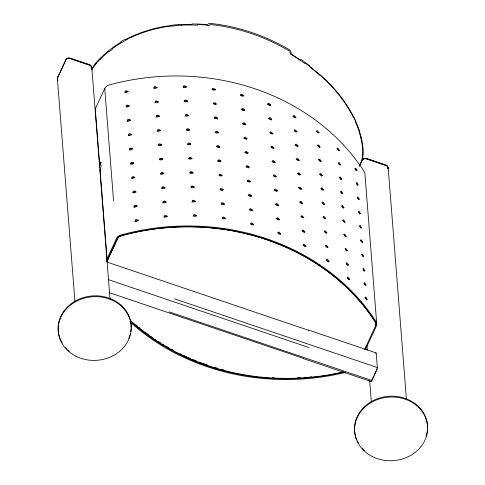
<?xml version="1.0" encoding="UTF-8"?>
<svg xmlns="http://www.w3.org/2000/svg" width="485" height="485" viewBox="0 0 485 485"><rect width="100%" height="100%" fill="white"/><g stroke="black" fill="none" stroke-linecap="round" stroke-linejoin="round"><path stroke-width="0.73" d="M357.421 185.537L357.233 184.737M359.67 214.164L359.646 213.83M364.174 271.406L363.01 268.999M366.43 300.027L366.405 299.694M99.37 167.204L100.328 163.542L101.11 162.323M319.524 147.707L318.918 146.44L317.517 145.397M321.779 176.328L320.949 174.824L319.324 174.036M324.029 204.949L323.204 203.451L321.834 202.597M326.284 233.57L325.671 232.309L324.277 231.26M328.533 262.191L327.708 260.694L326.187 259.851M271.345 120.11L270.369 118.807L268.423 118.449M276.22 218.899L277.371 218.577L279.202 219.96M244.44 110.792L243.112 109.477L241.275 109.61M246.695 139.419L245.665 138.219L243.743 138.001M248.944 168.04C248.847 166.834 246.38 165.864 245.768 167.01M251.2 196.661L250.169 195.467L248.114 195.346M253.449 225.282L252.424 224.088L250.502 223.87M158.189 102.559C157.922 101.226 155.467 101.498 154.867 102.511M162.693 159.801C162.427 158.468 159.971 158.74 159.371 159.753M164.942 188.422C164.682 187.089 162.226 187.368 161.62 188.374M217.401 119.013C217.213 117.758 214.94 117.285 214.127 118.201M219.656 147.634L218.596 146.555L216.462 146.682M224.161 204.876C223.973 203.621 221.694 203.148 220.887 204.064M186.264 130.295L187.543 129.519L189.58 130.229M188.513 158.916L189.799 158.14L191.836 158.856M215.237 132.672C215.789 131.496 218.111 132.065 218.547 133.163M221.997 218.541C222.548 217.359 224.87 217.929 225.307 219.026M376.912 368.715L376.548 369.903M107.846 259.045L107.064 258.784L100.086 170.156L101.044 166.494L100.722 162.366A2.813 0.612 -71.3 0 0 99.146 164.257M126.027 106.876L127.591 105.882L129.259 106.215M128.276 135.497L130.174 134.448L131.556 134.994M130.532 164.118L131.768 163.209L133.66 163.324M131.659 178.431L133.223 177.437L134.891 177.771M132.787 192.745L134.678 191.696L136.061 192.242M135.036 221.366L136.928 220.317L138.316 220.863M58.242 76.606L59.503 73.896M60.134 72.544L65.808 60.352A3.377 2.94 -4.5 0 1 66.118 59.837M91.665 68.803L94.969 64.008M91.865 69.961L92.799 67.948L96.454 63.317M376.736 323.889L364.932 173.897A6.469 5.632 -4.5 0 0 364.132 171.502A220.475 192.084 -4.5 0 0 108.882 85.081A6.469 5.632 -4.5 0 0 104.736 88.434L95.26 108.792L99.546 163.275L100.328 163.542M106.433 260.142L116.539 238.42A6.469 5.632 -4.5 0 1 120.686 235.073A220.475 192.084 -4.5 0 1 375.942 321.494A6.469 5.632 -4.5 0 1 376.263 326.356L365.526 349.43M106.894 261.082L117.322 238.687A5.626 4.898 -4.5 0 1 120.929 235.771A219.632 191.345 -4.5 0 1 375.202 321.864A5.626 4.898 -4.5 0 1 375.487 326.09M107.191 260.59L117.57 238.28L118.655 236.916M106.906 261.676L117.606 238.693L119.043 236.88L121.232 235.777A220.469 192.078 -4.5 0 1 375.226 321.767L375.93 323.853L375.523 326.011L364.508 349.673M359.106 165.882C364.235 158.28 362.835 148.786 361.458 140.274M359.252 166.391C365.211 157.492 363.186 146.331 361.095 136.534M361.258 162.73L362.204 160.699A3.377 2.94 -4.5 0 1 362.513 160.183M373.42 376.615L371.692 380.276M374.044 375.269L375.923 371.243M370.964 381.252A2.249 0.485 -71.3 0 0 371.904 380.519L376.59 370.449A2.249 0.485 -71.3 0 0 377.354 367.521L376.227 353.207A2.249 0.485 -71.3 0 0 375.62 353.322M96.339 63.444L96.23 63.577M157.116 131.132L158.377 130.368L160.311 130.707M163.875 217.001L165.136 216.237L167.064 216.571M95.703 63.117L97.57 60.989A52.677 31.798 -45.4 0 1 99.286 59.218L105.542 53.204A69.337 46.76 -45.7 0 1 107.494 51.604L114.072 46.578L121.05 42.098M184.027 101.51C184.676 100.486 187.501 100.668 187.277 102.086M193.036 215.995L194.637 215.382L196.34 216.098M194.03 187.956C194.249 186.555 191.66 186.434 190.866 187.222M217.51 161.135L219.414 160.771L220.796 161.784M242.403 123.924L244.24 123.784L245.58 124.948M244.658 152.545L246.495 152.405L247.835 153.569M249.163 209.787L251 209.647L252.339 210.817M158.322 145.282L160.177 144.621L161.584 145.324M98.067 61.474L100.225 59.176M182.984 87.045L184.84 86.609L186.246 87.464M187.489 144.294L189.344 143.851L190.75 144.706M189.738 172.915L191.593 172.472L193.006 173.333M101.905 57.491L108.737 51.422M211.957 89.44L213.782 89.216L215.122 90.058M112.368 48.627L119.098 44.044L127.052 39.497M271.8 161.384L273.467 161.584L274.698 162.711M275.183 204.318L276.844 204.512L278.117 205.822M292.685 116.188L294.225 116.582L295.407 118.025M296.062 159.122L297.608 159.51L298.748 160.777M299.445 202.057L300.985 202.445L302.167 203.894M125.433 39.631C139.607 32.052 155.273 27.469 171.187 25.462M119.013 236.468L121.201 235.358M213.285 103.657C215.201 105.845 218.183 102.935 214.406 102.705C211.139 103.748 215.813 102.959 216.292 104.542M219.984 189.496L221.972 189.483L223.052 190.405M130.895 37.581C142.529 32.04 155.03 28.415 167.755 26.469M240.36 95.072L242.288 95.29L243.331 96.327M247.12 180.935L249.041 181.154L250.084 182.19M219.056 175.091L220.845 175.176L221.881 175.928M267.423 104.057L268.963 104.336L270.193 105.469M270.806 146.985L272.625 147.428L273.613 148.58M274.183 189.92L275.722 190.205L276.953 191.339M295.056 144.742L296.741 145.391L297.663 146.646M298.433 187.677L299.857 188.131L301.003 189.399M302.943 244.919L304.362 245.38L305.508 246.647M176.534 25.39L181.669 24.996M269.86 132.629L271.497 133.12L272.449 134.09M273.243 175.564L274.874 176.049L275.868 177.201M277.747 232.806L279.384 233.297L280.372 234.443M294.098 130.404L295.614 131.083L296.499 132.156M297.481 173.339L298.996 174.012L299.912 175.273M300.858 216.268L302.373 216.947L303.252 218.026M301.985 230.581L303.501 231.26L304.422 232.515M207.01 25.02L208.411 25.153M208.586 25.608L209.896 25.747M318.457 159.668L319.821 160.517L320.621 161.687M325.217 245.531L326.581 246.38L327.381 247.55M70.204 58.661L89.446 65.172M366.599 159.007L385.842 165.524M100.086 170.156L100.868 170.423M366.011 346.454L366.787 346.714M308.533 330.042L376.13 352.928M107.258 262.142L308.63 330.321M174.558 298.857L377.354 367.521M108.331 279.627L308.987 347.563M169.107 311.861L371.904 380.519M109.107 292.594L303.367 358.366M303.464 358.645L371.061 381.531M336.893 148.598L338.718 150.641M343.653 234.461L344.841 235.467L345.581 236.904M316.39 131.083L318.372 133.066M320.9 188.325L322.877 190.308M323.149 216.953L325.126 218.929M339.306 177.28L341.076 179.662M342.689 220.214L344.423 222.409M346.066 263.143L347.836 265.525M289.684 52.368L290.873 53.071M290.757 53.429L292.006 54.187M338.366 163.075L339.918 165.161M340.615 191.696L342.167 193.782M341.743 206.01L343.325 208.283M345.12 248.944L346.672 251.03M347.375 277.565L348.927 279.651M354.808 168.519L356.111 170.429M361.561 254.382L362.865 256.292M364.944 297.317L366.339 299.475M320.233 75.157C333.504 87.13 345.174 101.104 353.268 117.109M325.405 79.467C340.506 94.181 353.426 111.811 359.852 132.084M317.972 145.276L319.597 146.858M357.209 197.268L358.082 198.474M360.591 240.202L361.834 242.233M363.968 283.131L365.278 285.386M356.251 183.136L357.105 184.458M359.627 226.065L360.773 228.144M128.131 91.901C127.27 91.059 124.936 91.586 124.924 92.896M130.386 120.529C129.525 119.68 127.191 120.207 127.179 121.517M132.641 149.15C131.774 148.301 129.44 148.828 129.428 150.138M137.146 206.392C136.279 205.543 133.951 206.07 133.939 207.386M358.688 211.981L359.585 213.612M358.233 198.765L358.518 199.523M355.493 121.814L358.597 129.695L360.907 137.716M157.079 88.082C156.528 86.93 153.787 87.161 153.763 88.531M159.329 116.703C158.783 115.551 156.043 115.782 156.018 117.152M163.833 173.945C163.287 172.793 160.547 173.03 160.523 174.394M166.088 202.566C165.543 201.414 162.796 201.651 162.772 203.015M188.501 116.085C188.047 114.933 185.258 114.751 185.179 116.151M195.255 201.954C194.8 200.802 192.012 200.614 191.939 202.015M388.23 168.21L406.424 399.361M366.909 345.69L367.266 350.225M369.643 380.44L371.31 401.592M104.736 88.434L113.587 200.923M91.835 67.864L110.028 299.015M57.375 78.4L74.914 301.246M311.315 376.754A220.469 192.078 -4.5 0 1 309.866 376.893M306.235 377.203A220.469 192.078 -4.5 0 1 304.78 377.312M300.421 377.591A220.469 192.078 -4.5 0 1 297.463 377.736M273.976 377.657A220.469 192.078 -4.5 0 1 272.54 377.585M223.785 369.946A220.469 192.078 -4.5 0 1 221.675 369.388M216.783 368A220.469 192.078 -4.5 0 1 214.697 367.375M207.798 365.156A220.469 192.078 -4.5 0 1 198.977 361.974M196.298 360.925A220.469 192.078 -4.5 0 1 192.975 359.573M190.338 358.451A220.469 192.078 -4.5 0 1 188.374 357.597M187.071 357.015A220.469 192.078 -4.5 0 1 183.191 355.226M181.905 354.614A220.469 192.078 -4.5 0 1 179.996 353.686M173.09 350.134A220.469 192.078 -4.5 0 1 171.854 349.467M168.792 347.769A220.469 192.078 -4.5 0 1 165.761 346.023M163.821 344.871A220.469 192.078 -4.5 0 1 162.53 344.095M160.614 342.913A220.469 192.078 -4.5 0 1 158.71 341.713M156.831 340.494A220.469 192.078 -4.5 0 1 154.97 339.27M153.739 338.439A220.469 192.078 -4.5 0 1 150.689 336.329M148.895 335.05A220.469 192.078 -4.5 0 1 144.766 332.001M143.008 330.649A220.469 192.078 -4.5 0 1 141.826 329.721M140.056 328.315A220.469 192.078 -4.5 0 1 138.886 327.369M137.152 325.932A220.469 192.078 -4.5 0 1 136.006 324.968M343.525 371.886A220.469 192.078 -4.5 0 1 130.429 320.439M156.352 228.411A220.469 192.078 -4.5 0 1 158.522 228.15M161.414 227.829A220.469 192.078 -4.5 0 1 163.59 227.617M167.222 227.295A220.469 192.078 -4.5 0 1 168.677 227.18M173.763 226.847A220.469 192.078 -4.5 0 1 175.982 226.737M200.202 226.78A220.469 192.078 -4.5 0 1 201.639 226.859M207.416 227.247A220.469 192.078 -4.5 0 1 209.581 227.429M212.466 227.695A220.469 192.078 -4.5 0 1 215.358 228.005M216.801 228.168A220.469 192.078 -4.5 0 1 218.244 228.338M224.009 229.12A220.469 192.078 -4.5 0 1 225.452 229.332M227.604 229.672A220.469 192.078 -4.5 0 1 229.041 229.914M230.478 230.157A220.469 192.078 -4.5 0 1 231.915 230.411M233.346 230.672A220.469 192.078 -4.5 0 1 236.207 231.224M237.638 231.515A220.469 192.078 -4.5 0 1 239.063 231.812M246.871 233.594A220.469 192.078 -4.5 0 1 254.607 235.637M257.402 236.444A220.469 192.078 -4.5 0 1 259.487 237.068M262.258 237.929A220.469 192.078 -4.5 0 1 272.509 241.451M280.542 244.598A220.469 192.078 -4.5 0 1 283.846 245.986M288.411 248.017A220.469 192.078 -4.5 0 1 290.994 249.217M301.094 254.304A220.469 192.078 -4.5 0 1 302.943 255.31M311.649 260.348A220.469 192.078 -4.5 0 1 316.099 263.137M316.729 263.537A220.469 192.078 -4.5 0 1 320.439 266.004M327.654 271.127A220.469 192.078 -4.5 0 1 330.576 273.334M335.293 277.074A220.469 192.078 -4.5 0 1 336.457 278.026M338.178 279.475A220.469 192.078 -4.5 0 1 339.318 280.451M340.452 281.427A220.469 192.078 -4.5 0 1 342.131 282.913M353.171 293.583A220.469 192.078 -4.5 0 1 354.668 295.165M427.473 429.613A36.551 31.846 -4.5 0 1 426.182 436.057M364.684 450.613A36.551 31.846 -4.5 0 1 362.271 448.231M358.627 443.363A36.551 31.846 -4.5 0 1 357.348 440.992M356.79 439.78A36.551 31.846 -4.5 0 1 384.799 396.766A36.551 31.846 -4.5 0 1 427.558 427.74M131.12 328.642A36.551 31.846 -4.5 0 1 130.768 331.728M130.398 333.541A36.551 31.846 -4.5 0 1 129.786 335.711M129.55 336.426A36.551 31.846 -4.5 0 1 128.743 338.469M69.325 351.152A36.551 31.846 -4.5 0 1 67.791 349.812M66.815 348.873A36.551 31.846 -4.5 0 1 65.426 347.375M62.232 343.01A36.551 31.846 -4.5 0 1 86.178 296.856A36.551 31.846 -4.5 0 1 131.162 327.387M91.568 69.016A3.601 3.134 -4.5 0 0 89.604 64.96L70.258 58.412A3.601 3.134 -4.5 0 0 65.566 60.213M58.012 80.207A3.601 3.134 -4.5 0 1 57.642 77.242L65.766 59.8A3.377 2.94 -4.5 0 1 70.161 58.109L89.404 64.62A3.377 2.94 -4.5 0 1 91.435 67.87M388.158 168.816A3.601 3.134 -4.5 0 0 385.999 165.312L366.654 158.765A3.601 3.134 -4.5 0 0 361.962 160.565M57.63 77.867A3.377 2.94 -4.5 0 1 57.885 76.733M57.733 77.843A3.377 2.94 -4.5 0 1 57.927 77.285M67.045 59A3.377 2.94 -4.5 0 1 67.627 58.715M91.471 67.269A3.377 2.94 -4.5 0 1 91.477 68.421M90.028 65.433A3.377 2.94 -4.5 0 1 91.277 66.724M363.441 159.353A3.377 2.94 -4.5 0 1 364.023 159.068M365.308 158.813A3.377 2.94 -4.5 0 1 365.969 158.856M362.883 159.177A3.377 2.94 -4.5 0 1 366.557 158.456L385.799 164.973A3.377 2.94 -4.5 0 1 387.83 168.216M387.357 166.573A3.377 2.94 -4.5 0 1 387.873 168.768M386.424 165.779A3.377 2.94 -4.5 0 1 386.939 166.137M95.036 64.044A33.229 19.248 -45.6 0 1 95.703 63.238M120.862 41.625A105.845 86.645 -52.3 0 1 125.282 39.158M171.169 25.341A173.497 161.505 68.4 0 1 178.801 24.553M178.844 24.899A177.128 163.542 59.9 0 1 186.658 24.523A179.444 164.688 56.1 0 1 191.975 24.523M191.933 23.965A181.936 166.361 54.2 0 1 197.34 24.074M197.34 24.038A184.336 167.27 51 0 1 202.833 24.329M202.833 24.377A186.737 168.004 48.2 0 1 207.004 24.717M181.699 25.208A177.401 163.415 58.1 0 1 189.544 24.959M208.362 23.238A189.683 168.562 45.1 0 1 290.654 50.482M189.556 25.032A181.075 165.094 52.8 0 1 197.589 25.172M290.4 53.95A184.943 167.622 44.8 0 1 304.78 63.468M305.095 62.989A179.505 167.592 47 0 1 311.794 68.088M311.813 68.064A177.086 167.076 47.9 0 1 316.087 71.568A174.691 166.476 48.8 0 1 320.227 75.126M320.288 75.06A171.326 165.458 50.1 0 1 325.217 79.667M209.872 24.468A188.762 167.246 44.4 0 1 291.394 52.204M359.597 132.15A74.926 67.773 62.8 0 1 360.84 136.588M96.345 63.244A51.774 30.919 -45.4 0 1 97.964 61.395M100.359 59.303A56.036 34.568 -45.3 0 1 102.032 57.624M167.786 26.639A171.041 159.31 68.8 0 1 176.564 25.614M126.979 39.285A115.151 97.491 -55.3 0 1 130.835 37.369M109.01 51.865A74.775 51.762 -46 0 1 112.599 49.082M208.586 25.232A185.834 167.307 48.3 0 0 203.027 24.765A183.475 166.579 51.1 0 0 197.553 24.523M291.818 54.538A185.731 167.622 44.6 0 1 297.923 58.43M297.887 58.491A183.469 167.464 45.4 0 1 300.263 60.091M300.755 59.316A180.996 168.046 46.7 0 1 307.696 64.275A178.662 167.78 47.6 0 1 309.933 65.978M353.51 116.994A105.439 102.474 56.4 0 1 355.741 121.705M360.755 137.746A68.058 60.71 63.7 0 1 361.301 140.298M319.991 75.436A173.915 165.785 48.9 0 0 313.783 70.095A176.194 166.349 48.1 0 0 309.442 66.645M345.265 372.474A220.475 192.084 -4.5 0 1 130.859 322.61M342.707 372.322A219.632 191.345 -4.5 0 1 130.362 321.088M357.002 170.671C354.335 170.126 354.984 165.343 357.002 170.671M358.13 184.985C355.463 184.433 356.111 179.656 358.13 184.985M359.258 199.293C356.584 198.747 357.239 193.964 359.258 199.293M360.379 213.606C357.712 213.054 358.36 208.277 360.379 213.606M361.507 227.914C358.839 227.368 359.488 222.585 361.507 227.914M362.634 242.227C359.967 241.675 360.616 236.898 362.634 242.227M363.762 256.541C361.089 255.989 361.743 251.212 363.762 256.541M364.89 270.848C362.216 270.303 362.865 265.519 364.89 270.848M366.011 285.162C363.344 284.61 363.992 279.833 366.011 285.162M367.139 299.469C364.471 298.924 365.12 294.14 367.139 299.469M339.464 150.544C336.299 150.502 337.105 145.336 339.464 150.544M340.591 164.858C337.427 164.815 338.233 159.65 340.591 164.858M341.713 179.171C338.548 179.123 339.361 173.957 341.713 179.171M342.84 193.479C339.676 193.436 340.488 188.271 342.84 193.479M343.968 207.792C340.803 207.744 341.61 202.578 343.968 207.792M345.096 222.1C341.931 222.057 342.737 216.892 345.096 222.1M346.223 236.413C343.059 236.371 343.865 231.2 346.223 236.413M347.345 250.721C344.18 250.678 344.993 245.513 347.345 250.721M348.472 265.034C345.308 264.992 346.12 259.827 348.472 265.034M349.6 279.348C346.435 279.299 347.242 274.134 349.6 279.348M318.966 132.69C315.426 133.187 316.256 127.628 318.966 132.69M320.094 146.997C316.553 147.501 317.378 141.941 320.094 146.997M321.222 161.311C317.681 161.808 318.506 156.249 321.222 161.311M322.349 175.618C318.809 176.122 319.633 170.562 322.349 175.618M323.477 189.932C319.93 190.435 320.761 184.876 323.477 189.932M324.598 204.24C321.058 204.743 321.882 199.183 324.598 204.24M325.726 218.553C322.185 219.056 323.01 213.497 325.726 218.553M326.854 232.867C323.313 233.364 324.138 227.804 326.854 232.867M327.981 247.174C324.435 247.677 325.265 242.118 327.981 247.174M329.103 261.488C325.562 261.985 326.393 256.426 329.103 261.488M295.88 117.406C292.073 118.467 292.807 112.562 295.88 117.406M297.008 131.72C293.201 132.781 293.934 126.87 297.008 131.72M298.136 146.033C294.322 147.088 295.062 141.183 298.136 146.033M299.263 160.341C295.45 161.402 296.183 155.491 299.263 160.341M300.385 174.655C296.577 175.715 297.311 169.805 300.385 174.655M301.512 188.962C297.705 190.023 298.439 184.118 301.512 188.962M302.64 203.276C298.833 204.337 299.566 198.426 302.64 203.276M303.768 217.583C299.954 218.644 300.688 212.739 303.768 217.583M304.895 231.897C301.082 232.958 301.815 227.047 304.895 231.897M306.017 246.21C302.21 247.265 302.943 241.36 306.017 246.21M270.612 104.984C266.629 106.603 267.193 100.401 270.612 104.984M271.739 119.292C267.756 120.91 268.32 114.715 271.739 119.292M272.861 133.605C268.884 135.224 269.442 129.022 272.861 133.605M273.989 147.913C270.012 149.532 270.569 143.336 273.989 147.913M275.116 162.226C271.133 163.845 271.697 157.649 275.116 162.226M276.244 176.534C272.261 178.153 272.825 171.957 276.244 176.534M277.371 190.847C273.388 192.466 273.952 186.27 277.371 190.847M278.493 205.161C274.516 206.774 275.074 200.578 278.493 205.161M279.621 219.469C275.638 221.087 276.201 214.891 279.621 219.469M280.748 233.782C276.765 235.401 277.329 229.199 280.748 233.782M128.01 91.344C124.402 95.448 123.596 88.846 128.01 91.344M129.137 105.657C125.53 109.762 124.724 103.159 129.137 105.657M130.259 119.971C126.652 124.069 125.845 117.467 130.259 119.971M131.386 134.278C127.779 138.383 126.973 131.781 131.386 134.278M132.514 148.592C128.907 152.69 128.101 146.094 132.514 148.592M133.642 162.899C130.035 167.004 129.228 160.402 133.642 162.899M134.763 177.213C131.162 181.317 130.356 174.715 134.763 177.213M135.891 191.52C132.284 195.625 131.477 189.023 135.891 191.52M137.019 205.834C133.411 209.938 132.605 203.336 137.019 205.834M138.146 220.141C134.539 224.246 133.733 217.644 138.146 220.141M243.603 95.624C239.541 97.794 239.875 91.374 243.603 95.624M244.731 109.937C240.663 112.102 240.996 105.688 244.731 109.937M245.853 124.245C241.791 126.415 242.124 119.995 245.853 124.245M246.98 138.558C242.918 140.723 243.252 134.309 246.98 138.558M248.108 152.872C244.046 155.036 244.379 148.616 248.108 152.872M249.235 167.179C245.174 169.344 245.507 162.93 249.235 167.179M250.357 181.493C246.295 183.657 246.629 177.237 250.357 181.493M251.485 195.801C247.423 197.971 247.756 191.551 251.485 195.801M252.612 210.114C248.55 212.278 248.884 205.864 252.612 210.114M253.74 224.422C249.678 226.592 250.011 220.172 253.74 224.422M157.019 87.349C153.193 91.016 152.678 84.36 157.019 87.349M158.146 101.656C154.321 105.33 153.806 98.667 158.146 101.656M159.274 115.97C155.449 119.643 154.933 112.981 159.274 115.97M160.402 130.277C156.576 133.951 156.055 127.288 160.402 130.277M161.523 144.591C157.698 148.264 157.182 141.602 161.523 144.591M162.651 158.904C158.825 162.572 158.31 155.915 162.651 158.904M163.778 173.212C159.953 176.886 159.438 170.223 163.778 173.212M164.906 187.525C161.081 191.193 160.559 184.536 164.906 187.525M166.028 201.833C162.202 205.507 161.687 198.844 166.028 201.833M167.155 216.146C163.33 219.82 162.814 213.157 167.155 216.146M186.301 86.73C182.324 89.931 182.099 83.281 186.301 86.73M187.428 101.038C183.445 104.245 183.227 97.594 187.428 101.038M188.556 115.351C184.573 118.552 184.355 111.902 188.556 115.351M189.677 129.665C185.7 132.866 185.482 126.215 189.677 129.665M190.805 143.972C186.828 147.173 186.604 140.523 190.805 143.972M191.933 158.286C187.956 161.487 187.731 154.836 191.933 158.286M193.06 172.593C189.077 175.794 188.859 169.144 193.06 172.593M194.182 186.907C190.205 190.108 189.987 183.457 194.182 186.907M195.31 201.214C191.333 204.415 191.108 197.765 195.31 201.214M196.437 215.528C192.46 218.729 192.236 212.078 196.437 215.528M215.334 89.507C211.272 92.205 211.339 85.633 215.334 89.507M217.583 118.128C213.527 120.826 213.594 114.254 217.583 118.128M218.711 132.441C214.649 135.133 214.716 128.567 218.711 132.441M219.838 146.749C215.776 149.447 215.843 142.875 219.838 146.749M220.966 161.062C216.904 163.754 216.971 157.188 220.966 161.062M222.088 175.37C218.032 178.068 218.098 171.496 222.088 175.37M223.215 189.683C219.153 192.381 219.226 185.81 223.215 189.683M224.343 203.991C220.281 206.689 220.348 200.117 224.343 203.991M225.47 218.305C221.409 221.002 221.475 214.431 225.47 218.305M372.462 456.634A36.551 31.846 -4.5 0 0 427.624 428.564A36.551 31.846 -4.5 0 0 373.214 401.428A36.551 31.846 -4.5 0 0 372.462 456.634M76.066 356.287A36.551 31.846 -4.5 0 0 131.229 328.212A36.551 31.846 -4.5 0 0 76.818 301.076A36.551 31.846 -4.5 0 0 76.066 356.287"/></g></svg>
